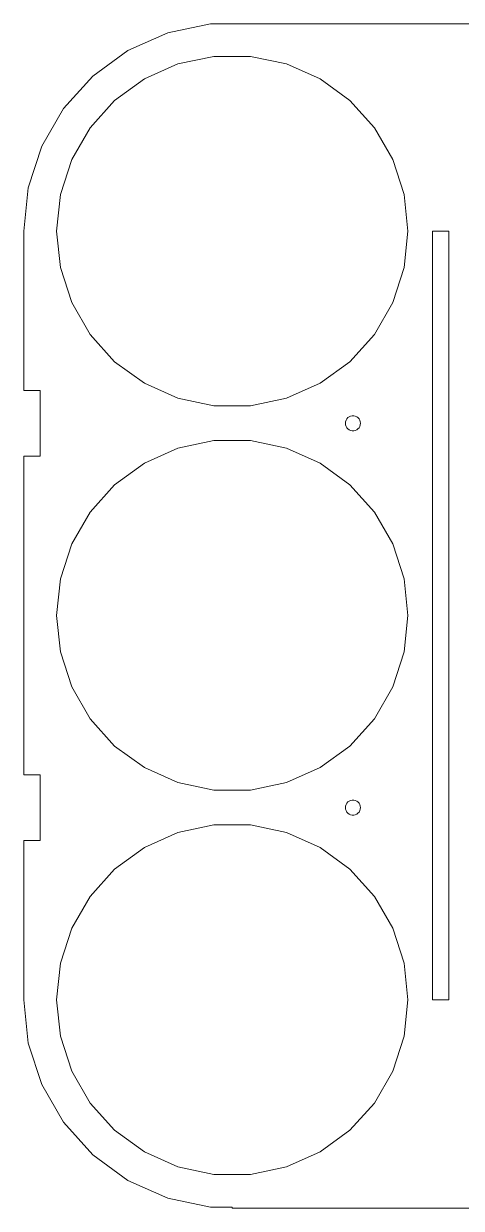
# Model space of a CAD drawing. Header units: centimetres. Extents: x -21.9 to 35.9, y -34.3 to 28.8.
# Drawn here: x -21.92 to -11.34, y -34.28 to -5.65 of the extents above; entities that cross this region are included whole.
import ezdxf

# ---------------------------------------------------------------- set-up
doc = ezdxf.new("R2010")
doc.units = ezdxf.units.CM
doc.header["$MEASUREMENT"] = 0
doc.layers.add('layer 1', color=7, linetype='Continuous')

msp = doc.modelspace()

# ---------------------------------------------------------------- linework, layer by layer
at = {"layer": 'layer 1', "color": 250, "lineweight": 9}
for points in [[(-18.43324, -5.87283), (-18.43324, -5.87283), (-17.40255, -5.65376), (-17.40255, -5.65376)], [(-17.40255, -5.65376), (-17.40255, -5.65376), (-16.87569, -5.65376), (-16.87569, -5.65376)], [(-16.87569, -5.65376), (-16.87569, -5.65376), (-6.79506, -5.65376), (-6.79506, -5.65376)], [(-19.39585, -6.30142), (-19.39585, -6.30142), (-18.43324, -5.87283), (-18.43324, -5.87283)], [(-20.24832, -6.92078), (-20.24832, -6.92078), (-19.39585, -6.30142), (-19.39585, -6.30142)], [(-18.18795, -6.62774), (-18.18795, -6.62774), (-17.31958, -6.44315), (-17.31958, -6.44315)], [(-17.31958, -6.44315), (-17.31958, -6.44315), (-16.43181, -6.44315), (-16.43181, -6.44315)], [(-16.43181, -6.44315), (-16.43181, -6.44315), (-15.56344, -6.62774), (-15.56344, -6.62774)], [(-18.99897, -6.98882), (-18.99897, -6.98882), (-18.18795, -6.62774), (-18.18795, -6.62774)], [(-15.56344, -6.62774), (-15.56344, -6.62774), (-14.75241, -6.98882), (-14.75241, -6.98882)], [(-20.95339, -7.70384), (-20.95339, -7.70384), (-20.24832, -6.92078), (-20.24832, -6.92078)], [(-19.71719, -7.51065), (-19.71719, -7.51065), (-18.99897, -6.98882), (-18.99897, -6.98882)], [(-14.75241, -6.98882), (-14.75241, -6.98882), (-14.0342, -7.51065), (-14.0342, -7.51065)], [(-21.48025, -8.61638), (-21.48025, -8.61638), (-20.95339, -7.70384), (-20.95339, -7.70384)], [(-20.31123, -8.17039), (-20.31123, -8.17039), (-19.71719, -7.51065), (-19.71719, -7.51065)], [(-14.0342, -7.51065), (-14.0342, -7.51065), (-13.44016, -8.17039), (-13.44016, -8.17039)], [(-20.75513, -8.93922), (-20.75513, -8.93922), (-20.31123, -8.17039), (-20.31123, -8.17039)], [(-13.44016, -8.17039), (-13.44016, -8.17039), (-12.99626, -8.93922), (-12.99626, -8.93922)], [(-21.80587, -9.61853), (-21.80587, -9.61853), (-21.48025, -8.61638), (-21.48025, -8.61638)], [(-21.02946, -9.78355), (-21.02946, -9.78355), (-20.75511, -8.93922), (-20.75511, -8.93922)], [(-12.99626, -8.93922), (-12.99626, -8.93922), (-12.72192, -9.78355), (-12.72192, -9.78355)], [(-21.916, -10.66646), (-21.916, -10.66646), (-21.80587, -9.61853), (-21.80587, -9.61853)], [(-21.12225, -10.66646), (-21.12225, -10.66646), (-21.02946, -9.78355), (-21.02946, -9.78355)], [(-12.72192, -9.78355), (-12.72192, -9.78355), (-12.62913, -10.66646), (-12.62913, -10.66646)], [(-21.916, -14.51615), (-21.916, -14.51615), (-21.916, -10.66646), (-21.916, -10.66646)], [(-21.02946, -11.5494), (-21.02946, -11.5494), (-21.12225, -10.66646), (-21.12225, -10.66646)], [(-12.62913, -10.66646), (-12.62913, -10.66646), (-12.72192, -11.5494), (-12.72192, -11.5494)], [(-12.03382, -29.24021), (-12.03382, -29.24021), (-12.03382, -10.66646), (-12.03382, -10.66646)], [(-12.03382, -10.66646), (-12.03382, -10.66646), (-11.63694, -10.66646), (-11.63694, -10.66646)], [(-11.63694, -10.66646), (-11.63694, -10.66646), (-11.63694, -29.24021), (-11.63694, -29.24021)], [(-20.75513, -12.39372), (-20.75513, -12.39372), (-21.02946, -11.5494), (-21.02946, -11.5494)], [(-12.72192, -11.5494), (-12.72192, -11.5494), (-12.99626, -12.39372), (-12.99626, -12.39372)], [(-20.31123, -13.16253), (-20.31123, -13.16253), (-20.75513, -12.39372), (-20.75513, -12.39372)], [(-12.99626, -12.39372), (-12.99626, -12.39372), (-13.44016, -13.16253), (-13.44016, -13.16253)], [(-19.71719, -13.82224), (-19.71719, -13.82224), (-20.31123, -13.16253), (-20.31123, -13.16253)], [(-13.44016, -13.16253), (-13.44016, -13.16253), (-14.0342, -13.82224), (-14.0342, -13.82224)], [(-18.99897, -14.3441), (-18.99897, -14.3441), (-19.71719, -13.82224), (-19.71719, -13.82224)], [(-14.0342, -13.82224), (-14.0342, -13.82224), (-14.75241, -14.3441), (-14.75241, -14.3441)], [(-21.51913, -14.51615), (-21.51913, -14.51615), (-21.916, -14.51615), (-21.916, -14.51615)], [(-21.51913, -16.10365), (-21.51913, -16.10365), (-21.51913, -14.51615), (-21.51913, -14.51615)], [(-18.18795, -14.70515), (-18.18795, -14.70515), (-18.99897, -14.3441), (-18.99897, -14.3441)], [(-14.75241, -14.3441), (-14.75241, -14.3441), (-15.56344, -14.70515), (-15.56344, -14.70515)], [(-17.31958, -14.88973), (-17.31958, -14.88973), (-18.18795, -14.70515), (-18.18795, -14.70515)], [(-15.56344, -14.70515), (-15.56344, -14.70515), (-16.43181, -14.88973), (-16.43181, -14.88973)], [(-16.43181, -14.88973), (-16.43181, -14.88973), (-17.31958, -14.88973), (-17.31958, -14.88973)], [(-14.08082, -15.17423), (-14.08082, -15.17423), (-14.04994, -15.15177), (-14.04994, -15.15177)], [(-14.04994, -15.15177), (-14.04994, -15.15177), (-14.01508, -15.13626), (-14.01508, -15.13626)], [(-14.01508, -15.13626), (-14.01508, -15.13626), (-13.97775, -15.12834), (-13.97775, -15.12834)], [(-13.97775, -15.12834), (-13.97775, -15.12834), (-13.93957, -15.12834), (-13.93957, -15.12834)], [(-13.93957, -15.12834), (-13.93957, -15.12834), (-13.90225, -15.13626), (-13.90225, -15.13626)], [(-13.90225, -15.13626), (-13.90225, -15.13626), (-13.86738, -15.15177), (-13.86738, -15.15177)], [(-13.86738, -15.15177), (-13.86738, -15.15177), (-13.8365, -15.17423), (-13.8365, -15.17423)], [(-14.14121, -15.3099), (-14.14121, -15.3099), (-14.13724, -15.27193), (-14.13724, -15.27193)], [(-14.13724, -15.34786), (-14.13724, -15.34786), (-14.14121, -15.3099), (-14.14121, -15.3099)], [(-14.13724, -15.27193), (-14.13724, -15.27193), (-14.12544, -15.23562), (-14.12544, -15.23562)], [(-14.12544, -15.38411), (-14.12544, -15.38411), (-14.13724, -15.34786), (-14.13724, -15.34786)], [(-14.12544, -15.23562), (-14.12544, -15.23562), (-14.10635, -15.20255), (-14.10635, -15.20255)], [(-14.10635, -15.41718), (-14.10635, -15.41718), (-14.12544, -15.38411), (-14.12544, -15.38411)], [(-14.10635, -15.20255), (-14.10635, -15.20255), (-14.08082, -15.17423), (-14.08082, -15.17423)], [(-14.08082, -15.44556), (-14.08082, -15.44556), (-14.10635, -15.41718), (-14.10635, -15.41718)], [(-14.04994, -15.46796), (-14.04994, -15.46796), (-14.08082, -15.44556), (-14.08082, -15.44556)], [(-13.8365, -15.44556), (-13.8365, -15.44556), (-13.86738, -15.46796), (-13.86738, -15.46796)], [(-13.8365, -15.17423), (-13.8365, -15.17423), (-13.81097, -15.20255), (-13.81097, -15.20255)], [(-13.81097, -15.41718), (-13.81097, -15.41718), (-13.8365, -15.44556), (-13.8365, -15.44556)], [(-13.81097, -15.20255), (-13.81097, -15.20255), (-13.79188, -15.23562), (-13.79188, -15.23562)], [(-13.79188, -15.38411), (-13.79188, -15.38411), (-13.81097, -15.41718), (-13.81097, -15.41718)], [(-13.79188, -15.23562), (-13.79188, -15.23562), (-13.78008, -15.27193), (-13.78008, -15.27193)], [(-13.78008, -15.34786), (-13.78008, -15.34786), (-13.79188, -15.38411), (-13.79188, -15.38411)], [(-13.78008, -15.27193), (-13.78008, -15.27193), (-13.7761, -15.3099), (-13.7761, -15.3099)], [(-13.7761, -15.3099), (-13.7761, -15.3099), (-13.78008, -15.34786), (-13.78008, -15.34786)], [(-18.18795, -15.91458), (-18.18795, -15.91458), (-17.31958, -15.72999), (-17.31958, -15.72999)], [(-17.31958, -15.72999), (-17.31958, -15.72999), (-16.43181, -15.72999), (-16.43181, -15.72999)], [(-16.43181, -15.72999), (-16.43181, -15.72999), (-15.56344, -15.91458), (-15.56344, -15.91458)], [(-14.01508, -15.48353), (-14.01508, -15.48353), (-14.04994, -15.46796), (-14.04994, -15.46796)], [(-13.97775, -15.49145), (-13.97775, -15.49145), (-14.01508, -15.48353), (-14.01508, -15.48353)], [(-13.93957, -15.49145), (-13.93957, -15.49145), (-13.97775, -15.49145), (-13.97775, -15.49145)], [(-13.90225, -15.48353), (-13.90225, -15.48353), (-13.93957, -15.49145), (-13.93957, -15.49145)], [(-13.86738, -15.46796), (-13.86738, -15.46796), (-13.90225, -15.48353), (-13.90225, -15.48353)], [(-18.99897, -16.2757), (-18.99897, -16.2757), (-18.18795, -15.91458), (-18.18795, -15.91458)], [(-15.56344, -15.91458), (-15.56344, -15.91458), (-14.75241, -16.2757), (-14.75241, -16.2757)], [(-21.916, -23.80302), (-21.916, -23.80302), (-21.916, -16.10365), (-21.916, -16.10365)], [(-21.916, -16.10365), (-21.916, -16.10365), (-21.51913, -16.10365), (-21.51913, -16.10365)], [(-19.71719, -16.79749), (-19.71719, -16.79749), (-18.99897, -16.2757), (-18.99897, -16.2757)], [(-14.75241, -16.2757), (-14.75241, -16.2757), (-14.0342, -16.79749), (-14.0342, -16.79749)], [(-20.31123, -17.45723), (-20.31123, -17.45723), (-19.71719, -16.79749), (-19.71719, -16.79749)], [(-14.0342, -16.79749), (-14.0342, -16.79749), (-13.44016, -17.45723), (-13.44016, -17.45723)], [(-20.75513, -18.2261), (-20.75513, -18.2261), (-20.31123, -17.45723), (-20.31123, -17.45723)], [(-13.44016, -17.45723), (-13.44016, -17.45723), (-12.99626, -18.2261), (-12.99626, -18.2261)], [(-21.02946, -19.07043), (-21.02946, -19.07043), (-20.75511, -18.2261), (-20.75511, -18.2261)], [(-12.99626, -18.2261), (-12.99626, -18.2261), (-12.72192, -19.07043), (-12.72192, -19.07043)], [(-21.12225, -19.95333), (-21.12225, -19.95333), (-21.02946, -19.07043), (-21.02946, -19.07043)], [(-12.72192, -19.07043), (-12.72192, -19.07043), (-12.62913, -19.95333), (-12.62913, -19.95333)], [(-21.02946, -20.83625), (-21.02946, -20.83625), (-21.12225, -19.95333), (-21.12225, -19.95333)], [(-12.62913, -19.95333), (-12.62913, -19.95333), (-12.72192, -20.83625), (-12.72192, -20.83625)], [(-20.75513, -21.68057), (-20.75513, -21.68057), (-21.02946, -20.83625), (-21.02946, -20.83625)], [(-12.72192, -20.83625), (-12.72192, -20.83625), (-12.99626, -21.68057), (-12.99626, -21.68057)], [(-20.31123, -22.44938), (-20.31123, -22.44938), (-20.75513, -21.68057), (-20.75513, -21.68057)], [(-12.99626, -21.68057), (-12.99626, -21.68057), (-13.44016, -22.44938), (-13.44016, -22.44938)], [(-19.71719, -23.10911), (-19.71719, -23.10911), (-20.31123, -22.44938), (-20.31123, -22.44938)], [(-13.44016, -22.44938), (-13.44016, -22.44938), (-14.0342, -23.10911), (-14.0342, -23.10911)], [(-18.99897, -23.63098), (-18.99897, -23.63098), (-19.71719, -23.10911), (-19.71719, -23.10911)], [(-14.0342, -23.10911), (-14.0342, -23.10911), (-14.75241, -23.63098), (-14.75241, -23.63098)], [(-18.18795, -23.99202), (-18.18795, -23.99202), (-18.99897, -23.63098), (-18.99897, -23.63098)], [(-14.75241, -23.63098), (-14.75241, -23.63098), (-15.56344, -23.99202), (-15.56344, -23.99202)], [(-21.51913, -23.80302), (-21.51913, -23.80302), (-21.916, -23.80302), (-21.916, -23.80302)], [(-21.51913, -25.39052), (-21.51913, -25.39052), (-21.51913, -23.80302), (-21.51913, -23.80302)], [(-17.31958, -24.17661), (-17.31958, -24.17661), (-18.18795, -23.99202), (-18.18795, -23.99202)], [(-15.56344, -23.99202), (-15.56344, -23.99202), (-16.43181, -24.17661), (-16.43181, -24.17661)], [(-16.43181, -24.17661), (-16.43181, -24.17661), (-17.31958, -24.17661), (-17.31958, -24.17661)], [(-14.14121, -24.59677), (-14.14121, -24.59677), (-14.13724, -24.55881), (-14.13724, -24.55881)], [(-14.13724, -24.63474), (-14.13724, -24.63474), (-14.14121, -24.59677), (-14.14121, -24.59677)], [(-14.13724, -24.55881), (-14.13724, -24.55881), (-14.12544, -24.5225), (-14.12544, -24.5225)], [(-14.12544, -24.5225), (-14.12544, -24.5225), (-14.10635, -24.48942), (-14.10635, -24.48942)], [(-14.10635, -24.48942), (-14.10635, -24.48942), (-14.08082, -24.46111), (-14.08082, -24.46111)], [(-14.08082, -24.46111), (-14.08082, -24.46111), (-14.04994, -24.43864), (-14.04994, -24.43864)], [(-14.04994, -24.43864), (-14.04994, -24.43864), (-14.01508, -24.42314), (-14.01508, -24.42314)], [(-14.01508, -24.42314), (-14.01508, -24.42314), (-13.97775, -24.41522), (-13.97775, -24.41522)], [(-13.97775, -24.41522), (-13.97775, -24.41522), (-13.93957, -24.41522), (-13.93957, -24.41522)], [(-13.93957, -24.41522), (-13.93957, -24.41522), (-13.90225, -24.42314), (-13.90225, -24.42314)], [(-13.90225, -24.42314), (-13.90225, -24.42314), (-13.86738, -24.43864), (-13.86738, -24.43864)], [(-13.86738, -24.43864), (-13.86738, -24.43864), (-13.8365, -24.46111), (-13.8365, -24.46111)], [(-13.8365, -24.46111), (-13.8365, -24.46111), (-13.81097, -24.48942), (-13.81097, -24.48942)], [(-13.81097, -24.48942), (-13.81097, -24.48942), (-13.79188, -24.5225), (-13.79188, -24.5225)], [(-13.79188, -24.5225), (-13.79188, -24.5225), (-13.78008, -24.55881), (-13.78008, -24.55881)], [(-13.78008, -24.55881), (-13.78008, -24.55881), (-13.7761, -24.59677), (-13.7761, -24.59677)], [(-13.7761, -24.59677), (-13.7761, -24.59677), (-13.78008, -24.63474), (-13.78008, -24.63474)], [(-14.12544, -24.67099), (-14.12544, -24.67099), (-14.13724, -24.63474), (-14.13724, -24.63474)], [(-14.10635, -24.70405), (-14.10635, -24.70405), (-14.12544, -24.67099), (-14.12544, -24.67099)], [(-14.08082, -24.73244), (-14.08082, -24.73244), (-14.10635, -24.70405), (-14.10635, -24.70405)], [(-14.04994, -24.75484), (-14.04994, -24.75484), (-14.08082, -24.73244), (-14.08082, -24.73244)], [(-14.01508, -24.77041), (-14.01508, -24.77041), (-14.04994, -24.75484), (-14.04994, -24.75484)], [(-13.97775, -24.77833), (-13.97775, -24.77833), (-14.01508, -24.77041), (-14.01508, -24.77041)], [(-13.93957, -24.77833), (-13.93957, -24.77833), (-13.97775, -24.77833), (-13.97775, -24.77833)], [(-13.90225, -24.77041), (-13.90225, -24.77041), (-13.93957, -24.77833), (-13.93957, -24.77833)], [(-13.86738, -24.75484), (-13.86738, -24.75484), (-13.90225, -24.77041), (-13.90225, -24.77041)], [(-13.8365, -24.73244), (-13.8365, -24.73244), (-13.86738, -24.75484), (-13.86738, -24.75484)], [(-13.81097, -24.70405), (-13.81097, -24.70405), (-13.8365, -24.73244), (-13.8365, -24.73244)], [(-13.79188, -24.67099), (-13.79188, -24.67099), (-13.81097, -24.70405), (-13.81097, -24.70405)], [(-13.78008, -24.63474), (-13.78008, -24.63474), (-13.79188, -24.67099), (-13.79188, -24.67099)], [(-18.18795, -25.20146), (-18.18795, -25.20146), (-17.31958, -25.01687), (-17.31958, -25.01687)], [(-17.31958, -25.01687), (-17.31958, -25.01687), (-16.43181, -25.01687), (-16.43181, -25.01687)], [(-16.43181, -25.01687), (-16.43181, -25.01687), (-15.56344, -25.20146), (-15.56344, -25.20146)], [(-21.916, -29.24021), (-21.916, -29.24021), (-21.916, -25.39052), (-21.916, -25.39052)], [(-21.916, -25.39052), (-21.916, -25.39052), (-21.51913, -25.39052), (-21.51913, -25.39052)], [(-18.99897, -25.56257), (-18.99897, -25.56257), (-18.18795, -25.20146), (-18.18795, -25.20146)], [(-15.56344, -25.20146), (-15.56344, -25.20146), (-14.75241, -25.56257), (-14.75241, -25.56257)], [(-19.71719, -26.08437), (-19.71719, -26.08437), (-18.99897, -25.56257), (-18.99897, -25.56257)], [(-14.75241, -25.56257), (-14.75241, -25.56257), (-14.0342, -26.08437), (-14.0342, -26.08437)], [(-20.31123, -26.74411), (-20.31123, -26.74411), (-19.71719, -26.08437), (-19.71719, -26.08437)], [(-14.0342, -26.08437), (-14.0342, -26.08437), (-13.44016, -26.74411), (-13.44016, -26.74411)], [(-20.75513, -27.51298), (-20.75513, -27.51298), (-20.31123, -26.74411), (-20.31123, -26.74411)], [(-13.44016, -26.74411), (-13.44016, -26.74411), (-12.99626, -27.51298), (-12.99626, -27.51298)], [(-21.02946, -28.3573), (-21.02946, -28.3573), (-20.75511, -27.51298), (-20.75511, -27.51298)], [(-12.99626, -27.51298), (-12.99626, -27.51298), (-12.72192, -28.3573), (-12.72192, -28.3573)], [(-21.12225, -29.24021), (-21.12225, -29.24021), (-21.02946, -28.3573), (-21.02946, -28.3573)], [(-12.72192, -28.3573), (-12.72192, -28.3573), (-12.62913, -29.24021), (-12.62913, -29.24021)], [(-21.80587, -30.28814), (-21.80587, -30.28814), (-21.916, -29.24021), (-21.916, -29.24021)], [(-21.02946, -30.12312), (-21.02946, -30.12312), (-21.12225, -29.24021), (-21.12225, -29.24021)], [(-12.62913, -29.24021), (-12.62913, -29.24021), (-12.72192, -30.12312), (-12.72192, -30.12312)], [(-11.63694, -29.24021), (-11.63694, -29.24021), (-12.03382, -29.24021), (-12.03382, -29.24021)], [(-21.48025, -31.29025), (-21.48025, -31.29025), (-21.80587, -30.28814), (-21.80587, -30.28814)], [(-20.75513, -30.96745), (-20.75513, -30.96745), (-21.02946, -30.12312), (-21.02946, -30.12312)], [(-12.72192, -30.12312), (-12.72192, -30.12312), (-12.99626, -30.96745), (-12.99626, -30.96745)], [(-20.31123, -31.73626), (-20.31123, -31.73626), (-20.75513, -30.96745), (-20.75513, -30.96745)], [(-12.99626, -30.96745), (-12.99626, -30.96745), (-13.44016, -31.73626), (-13.44016, -31.73626)], [(-20.95339, -32.20279), (-20.95339, -32.20279), (-21.48025, -31.29025), (-21.48025, -31.29025)], [(-19.71719, -32.39599), (-19.71719, -32.39599), (-20.31123, -31.73626), (-20.31123, -31.73626)], [(-13.44016, -31.73626), (-13.44016, -31.73626), (-14.0342, -32.39599), (-14.0342, -32.39599)], [(-20.24832, -32.98586), (-20.24832, -32.98586), (-20.95339, -32.20279), (-20.95339, -32.20279)], [(-18.99897, -32.91785), (-18.99897, -32.91785), (-19.71719, -32.39599), (-19.71719, -32.39599)], [(-14.0342, -32.39599), (-14.0342, -32.39599), (-14.75241, -32.91785), (-14.75241, -32.91785)], [(-18.18795, -33.2789), (-18.18795, -33.2789), (-18.99897, -32.91785), (-18.99897, -32.91785)], [(-14.75241, -32.91785), (-14.75241, -32.91785), (-15.56344, -33.2789), (-15.56344, -33.2789)], [(-19.39585, -33.60522), (-19.39585, -33.60522), (-20.24832, -32.98586), (-20.24832, -32.98586)], [(-17.31958, -33.46349), (-17.31958, -33.46349), (-18.18795, -33.2789), (-18.18795, -33.2789)], [(-16.43181, -33.46349), (-16.43181, -33.46349), (-17.31958, -33.46349), (-17.31958, -33.46349)], [(-15.56344, -33.2789), (-15.56344, -33.2789), (-16.43181, -33.46349), (-16.43181, -33.46349)], [(-18.43324, -34.03379), (-18.43324, -34.03379), (-19.39585, -33.60522), (-19.39585, -33.60522)], [(-17.40255, -34.25289), (-17.40255, -34.25289), (-18.43324, -34.03379), (-18.43324, -34.03379)], [(-16.87569, -34.25289), (-16.87569, -34.25289), (-17.40255, -34.25289), (-17.40255, -34.25289)], [(-16.87569, -34.28052), (-16.87569, -34.28052), (-16.87569, -34.25289), (-16.87569, -34.25289)], [(-6.79506, -34.28052), (-6.79506, -34.28052), (-16.87569, -34.28052), (-16.87569, -34.28052)]]:
    msp.add_open_spline(points, degree=3, dxfattribs=at)

doc.saveas('drawing.dxf')
